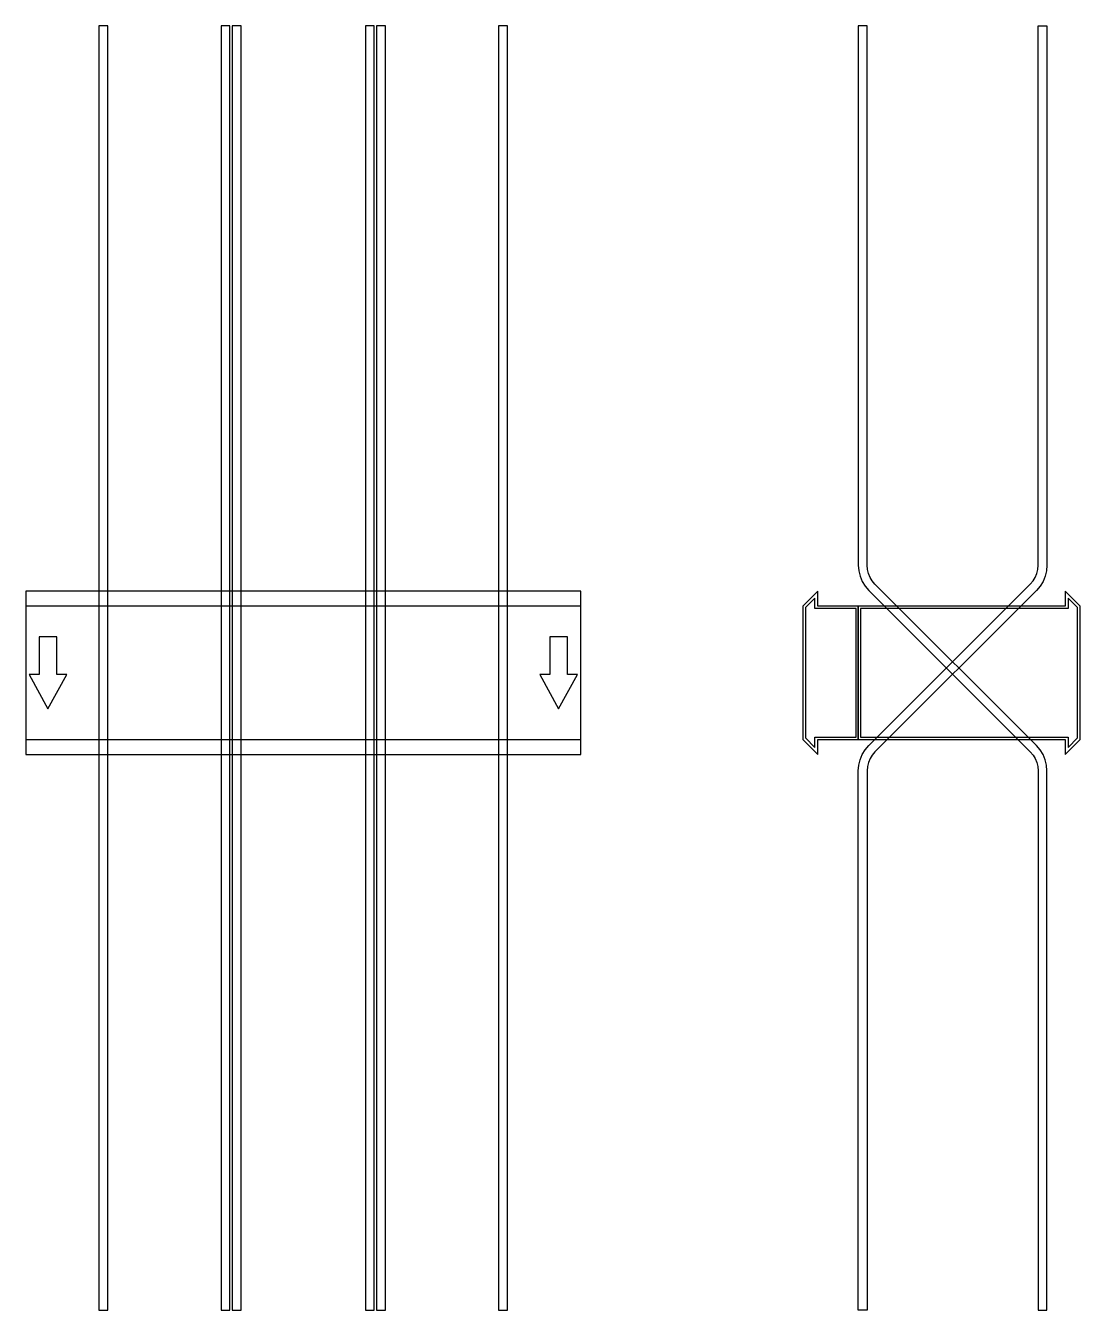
# Model space of a CAD drawing. Extents: x 0 to 950, y -575 to 583.
import ezdxf

# ---------------------------------------------------------------- set-up
doc = ezdxf.new("R2010")
doc.units = 0
doc.layers.add('Halfen', color=7, linetype='CONTINUOUS')

msp = doc.modelspace()

# ---------------------------------------------------------------- linework, layer by layer
at = {"layer": 'Halfen', "color": 7}
for points in [[(74, -574.569), (74, 583.197), (66, 583.197), (66, -574.569)], [(184, -574.569), (184, 583.197), (176, 583.197), (176, -574.569)], [(194, -574.569), (194, 583.197), (186, 583.197), (186, -574.569)], [(314, -574.569), (314, 583.197), (306, 583.197), (306, -574.569)], [(324, -574.569), (324, 583.197), (316, 583.197), (316, -574.569)], [(434, -574.569), (434, 583.197), (426, 583.197), (426, -574.569)], [(920, -574.569), (920, -88.284), (919.606, -83.278), (918.434, -78.396), (916.512, -73.757), (913.889, -69.475), (910.627, -65.657), (765.029, 79.941), (762.584, 82.805), (760.616, 86.016), (759.175, 89.495), (758.295, 93.157), (758, 96.912), (758, 583.197), (750, 583.197), (750, 96.912), (750.394, 91.906), (751.566, 87.023), (753.488, 82.384), (756.111, 78.103), (759.373, 74.284), (904.971, -71.314), (907.416, -74.177), (909.384, -77.388), (910.825, -80.868), (911.705, -84.53), (912, -88.284), (912, -574.569)], [(750, -574.569), (750, -88.284), (750.394, -83.278), (751.566, -78.396), (753.488, -73.757), (756.111, -69.475), (759.373, -65.657), (904.971, 79.941), (907.416, 82.805), (909.384, 86.016), (910.825, 89.495), (911.705, 93.157), (912, 96.912), (912, 583.197), (920, 583.197), (920, 96.912), (919.606, 91.906), (918.434, 87.023), (916.512, 82.384), (913.889, 78.103), (910.627, 74.284), (765.029, -71.314), (762.584, -74.177), (760.616, -77.388), (759.175, -80.868), (758.295, -84.53), (758, -88.284), (758, -574.569)], [(0, -73.5), (500, -73.5), (500, 73.5), (0, 73.5)], [(750, -60), (750, 60), (713.5, 60), (713.5, 73.5), (700, 60), (700, -60), (713.5, -73.5), (713.5, -60)], [(950, -60), (950, 60), (936.5, 73.5), (936.5, 60), (750, 60), (750, -60), (936.5, -60), (936.5, -73.5)], [(0, -60), (500, -60), (500, 60), (0, 60)], [(748, -58), (748, 58), (711, 58), (711, 67.25), (702.5, 58.75), (702.5, -58.75), (711, -67.25), (711, -58)], [(947.5, -58.75), (947.5, 58.75), (939, 67.25), (939, 58), (752, 58), (752, -58), (939, -58), (939, -67.25)], [(20, -32.5), (37, -1.5), (28, -1.5), (28, 32.5), (12, 32.5), (12, -1.5), (3, -1.5)], [(480, -32.5), (497, -1.5), (488, -1.5), (488, 32.5), (472, 32.5), (472, -1.5), (463, -1.5)]]:
    msp.add_lwpolyline(points, close=True, dxfattribs=at)

doc.saveas('drawing.dxf')
